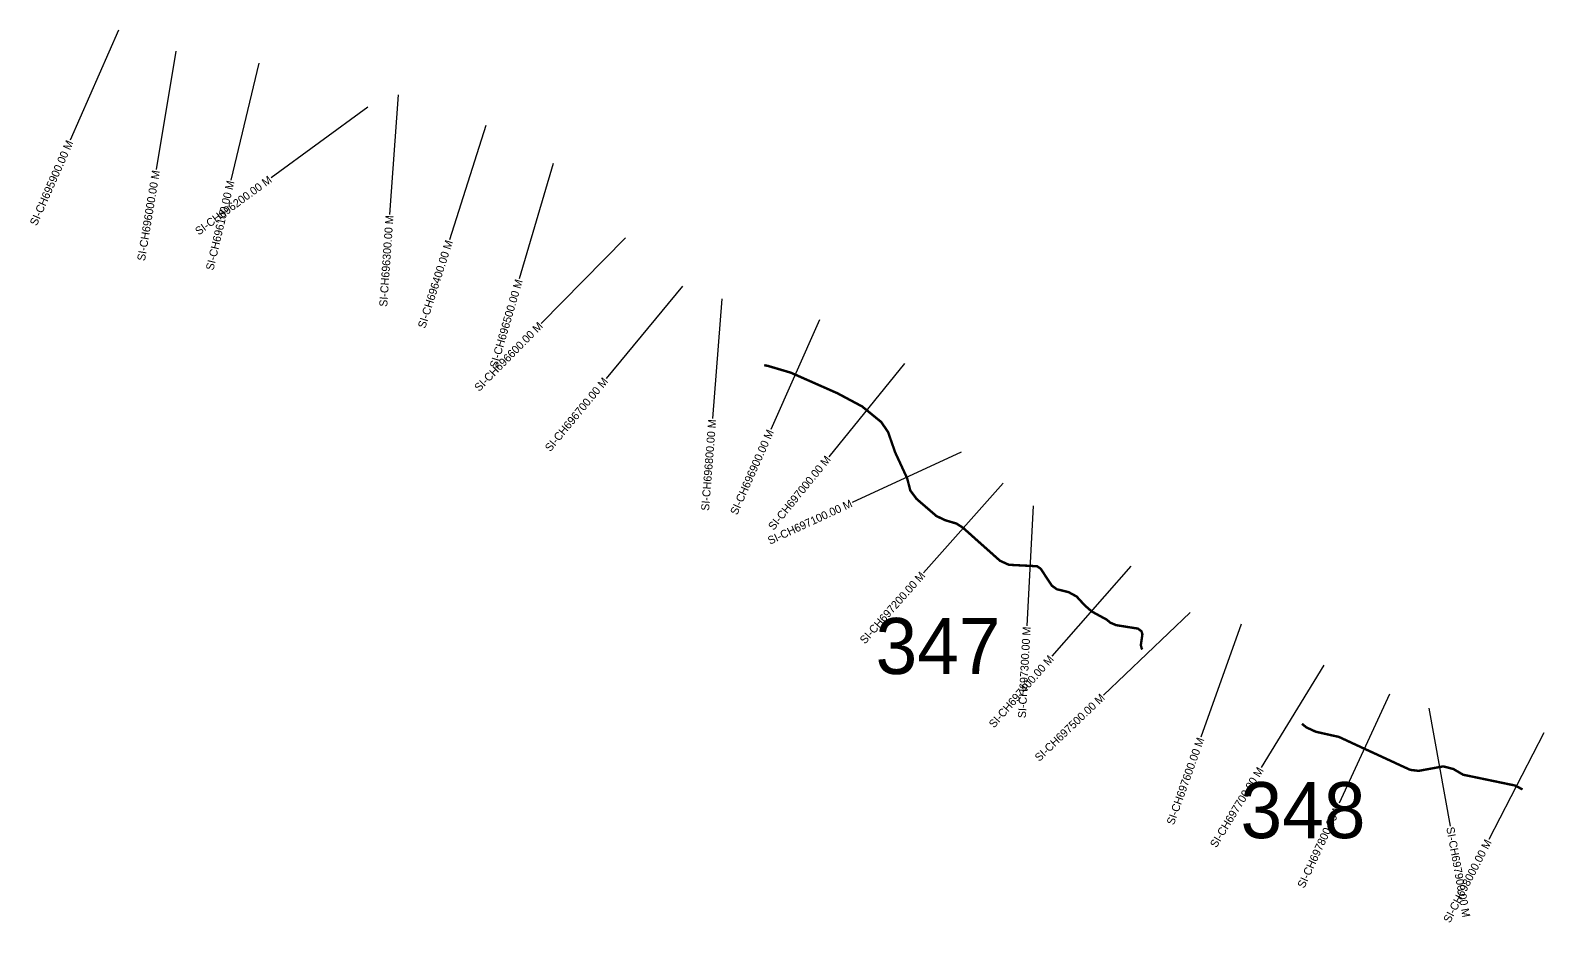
# Model space of a CAD drawing. Header units: metres. Extents: x 344688 to 348947, y 1760457 to 1763895.
# Drawn here: x 344688 to 346580, y 1760457 to 1761572 of the extents above; entities that cross this region are included whole.
import ezdxf
from ezdxf.enums import TextEntityAlignment as Align

# ---------------------------------------------------------------- set-up
doc = ezdxf.new("R2010")
doc.units = ezdxf.units.M
for name, color, linetype in [('CS', 134, 'Continuous'), ('CSMark', 6, 'Continuous'), ('NATURALLY PROTECTED', 3, 'Continuous')]:
    doc.layers.add(name, color=color, linetype=linetype)

msp = doc.modelspace()

# ---------------------------------------------------------------- linework, layer by layer
at = {"layer": 'CS'}
for p, q in [((344798.7, 1761572.2), (344738.4, 1761434.9)), ((344870.4, 1761546.2), (344845.7, 1761398.2)), ((344974.1, 1761531), (344939.3, 1761385.1)), ((345148.1, 1761491.7), (345137.6, 1761342)), ((345110.5, 1761476.3), (344989.3, 1761387.8)), ((345257.8, 1761453.4), (345212.3, 1761310.5)), ((345341.8, 1761405.6), (345299.6, 1761261.7)), ((345432.3, 1761312.7), (345327, 1761205.9)), ((345503.7, 1761252.7), (345408.1, 1761137.1)), ((345552.8, 1761236.6), (345540.9, 1761087.1)), ((345674.7, 1761210.6), (345614, 1761073.4)), ((345781, 1761155.8), (345686.4, 1761039.4)), ((345851.9, 1761045), (345715.7, 1760982.2)), ((345904.4, 1761006.3), (345804.7, 1760894.2)), ((345941.9, 1760977.9), (345933.8, 1760828.1)), ((346064, 1760902.8), (345965.2, 1760790)), ((346138.1, 1760844.9), (346029.6, 1760741.3)), ((346201.9, 1760830.3), (346151.6, 1760688.9)), ((346305, 1760779), (346226.7, 1760651)), ((346387.3, 1760742.6), (346324.5, 1760606.4)), ((346436.3, 1760725.4), (346462.9, 1760577.8)), ((346580, 1760694.5), (346511.3, 1760561.1))]:
    msp.add_line(p, q, dxfattribs=at)
at = {"layer": 'NATURALLY PROTECTED', "const_width": 3, "flags": 128}
for points in [[(345605.7, 1761153.8), (345610.6, 1761152.8), (345639, 1761144.4), (345697.2, 1761118.7), (345728.1, 1761102.2), (345751.9, 1761082.8), (345760.5, 1761070.3), (345769.4, 1761044.8), (345778.8, 1761024.5), (345784.4, 1761012.4), (345788.3, 1760997.2), (345796.1, 1760986.7), (345813.6, 1760971.6), (345820.8, 1760965.4), (345831.5, 1760960.2), (345845.9, 1760955.9), (345853.7, 1760951), (345863.9, 1760942), (345870.2, 1760936.3), (345886.3, 1760922), (345900.4, 1760909.4), (345911.4, 1760904.4), (345926.2, 1760903.6), (345938.8, 1760903), (345946.9, 1760902.5), (345951.4, 1760899.3), (345957.1, 1760890.6), (345965.3, 1760878.2), (345971.5, 1760873.8), (345986.1, 1760870.2), (345996.1, 1760864.8), (346006.3, 1760853.7), (346015.1, 1760846), (346024.8, 1760840.7), (346033.5, 1760836), (346038.4, 1760832), (346045.4, 1760829), (346058.4, 1760826.9), (346066.6, 1760825.6), (346072.7, 1760824.7), (346077.3, 1760821.2), (346078.4, 1760817.6), (346077.2, 1760809.2), (346076.4, 1760803.9), (346077.6, 1760799.6), (346078.4, 1760798.8)], [(346277.8, 1760705.7), (346283.4, 1760701.2), (346295, 1760695.8), (346316.3, 1760691), (346323.8, 1760689.4), (346358.1, 1760673.5), (346376.4, 1760665.1), (346389.8, 1760658.9), (346401, 1760653.7), (346413.3, 1760648.1), (346423.7, 1760646.9), (346439.5, 1760649.8), (346454.5, 1760652.5), (346467, 1760649.2), (346479.4, 1760642), (346493.1, 1760639.2), (346522.9, 1760633), (346544.1, 1760628.6), (346553.5, 1760623.7)]]:
    msp.add_lwpolyline(points, dxfattribs=at)

# ---------------------------------------------------------------- texts
at = {"char_height": 70, "attachment_point": 1}
for s, insert in [('347', (345744.9, 1760837.9)), ('348', (346201, 1760632.8))]:
    msp.add_mtext_dynamic_manual_height_columns(s, width=95.172, gutter_width=1, heights=[0], dxfattribs=dict(at, insert=insert))
at = {"layer": 'CSMark'}
for s, rotation, p in [('SI-CH695900.00 M', 66.2895, (344738, 1761434)), ('SI-CH696000.00 M', 80.541, (344845.6, 1761397.2)), ('SI-CH696200.00 M', 36.1444, (344988.5, 1761387.2)), ('SI-CH696100.00 M', 76.5709, (344939, 1761384.1)), ('SI-CH696300.00 M', 85.9871, (345137.5, 1761341)), ('SI-CH696400.00 M', 72.3277, (345212, 1761309.6)), ('SI-CH696500.00 M', 73.6715, (345299.3, 1761260.7)), ('SI-CH696600.00 M', 45.3944, (345326.3, 1761205.2)), ('SI-CH696700.00 M', 50.397, (345407.5, 1761136.3)), ('SI-CH696800.00 M', 85.4649, (345540.8, 1761086.1)), ('SI-CH696900.00 M', 66.1275, (345613.6, 1761072.5)), ('SI-CH697000.00 M', 50.8904, (345685.8, 1761038.7)), ('SI-CH697100.00 M', 24.7563, (345714.8, 1760981.8)), ('SI-CH697200.00 M', 48.3252, (345804, 1760893.5)), ('SI-CH697300.00 M', 86.9224, (345933.8, 1760827.1)), ('SI-CH697400.00 M', 48.8117, (345964.6, 1760789.2)), ('SI-CH697500.00 M', 43.6829, (346028.9, 1760740.6)), ('SI-CH697600.00 M', 70.4243, (346151.3, 1760688)), ('SI-CH697700.00 M', 58.5274, (346226.2, 1760650.2)), ('SI-CH697800.00 M', 65.2273, (346324.1, 1760605.5)), ('SI-CH698000.00 M', 62.7353, (346510.8, 1760560.2))]:
    msp.add_text(s, height=10, rotation=rotation, dxfattribs=at).set_placement(p, align=Align.MIDDLE_RIGHT)
msp.add_text('SI-CH697900.00 M', height=10, rotation=280.2173, dxfattribs=at).set_placement((346463.1, 1760576.8), align=Align.MIDDLE_LEFT)

doc.saveas('drawing.dxf')
